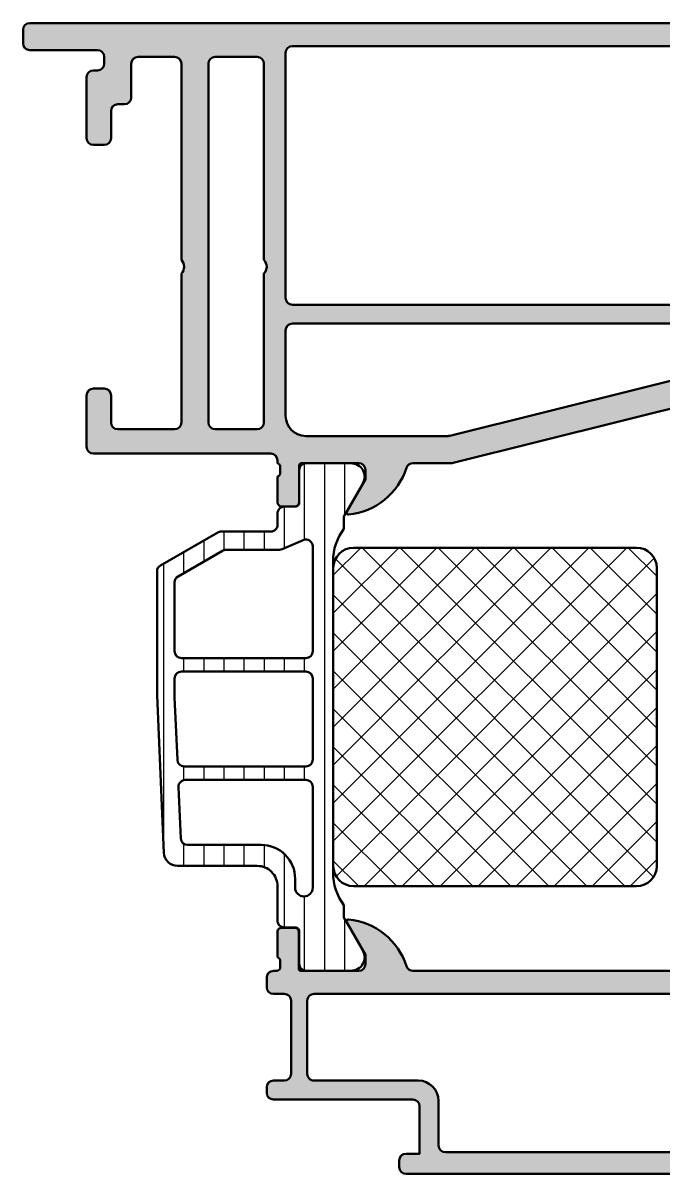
# Model space of a CAD drawing. Extents: x -20.8 to 68, y 0 to 85.
# Drawn here: x -20.8 to 26.6, y 0 to 85 of the extents above; entities that cross this region are included whole.
import ezdxf

# ---------------------------------------------------------------- set-up
doc = ezdxf.new("R2010")
doc.units = 0
for name, color, linetype, lineweight in [('0S-Alu contour', 7, 'Continuous', 50), ('0S-Alu hatch', 252, 'Continuous', 25), ('0S-Plastic contour', 254, 'Continuous', 50), ('0S-Plastic hatch', 253, 'Continuous', 25), ('0S-PT contour', 91, 'Continuous', 50), ('0S-PT hatch', 103, 'Continuous', 25)]:
    doc.layers.add(name, color=color, linetype=linetype, lineweight=lineweight)

# ---------------------------------------------------------------- blocks, each defined once
blk = doc.blocks.new('485140__8F35BCEF_6B17_4D60_A2D0_9060511C50F1_')
at = {"layer": '0S-Alu hatch'}
h = blk.add_hatch(color=256, dxfattribs=at)
edge = h.paths.add_edge_path()
edge.add_line((-14.79999999999999, 57.99999999999994), (-15.59999999999999, 57.99999999999993))
edge.add_arc((-15.59999999999999, 57.49999999999993), 0.5, 90, 180)
edge.add_line((-16.09999999999999, 57.49999999999994), (-16.09999999999999, 53.69999999999993))
edge.add_arc((-15.59999999999999, 53.69999999999993), 0.5, 180, 270)
edge.add_line((-15.59999999999999, 53.19999999999993), (-2.499999999999985, 53.19999999999993))
edge.add_ellipse((-2.499999999999985, 52.69999999999993), major_axis=(-0.5, 0), ratio=1, start_angle=180, end_angle=270, ccw=False)
edge.add_line((-1.999999999999985, 52.69999999999993), (-1.999999999999985, 52.49999999999993))
edge.add_ellipse((-2.099999999999994, 52.21715728752532), major_axis=(-0.2999999999999956, 0), ratio=1, start_angle=180, end_angle=250.52877936550732, ccw=False)
edge.add_line((-1.799999999999997, 52.21715728752532), (-1.799999999999982, 51.78284271247456))
edge.add_ellipse((-2.09999999999998, 51.78284271247456), major_axis=(-0.2999999999999971, 0), ratio=1, start_angle=109.4712206344897, end_angle=180, ccw=False)
edge.add_line((-1.999999999999985, 51.49999999999995), (-1.999999999999985, 49.59999999999998))
edge.add_arc((-1.699999999999945, 49.59999999999998), 0.3000000000000398, 180, 269.9999999999973)
edge.add_line((-1.69999999999996, 49.29999999999994), (-0.7100000000000364, 49.29999999999995))
edge.add_arc((-0.7100000000000222, 49.59999999999998), 0.3000000000000327, 269.9999999999973, 360)
edge.add_line((-0.4099999999999966, 49.59999999999998), (-0.4099999999999824, 52.29999999999994))
edge.add_ellipse((-0.2099999999999937, 52.29999999999994), major_axis=(-0.1999999999999886, 0), ratio=1, start_angle=269.9999999999959, end_angle=360, ccw=False)
edge.add_line((-0.2099999999999795, 52.49999999999992), (4, 52.49999999999993))
edge.add_ellipse((4, 51.99999999999994), major_axis=(-0.4999999999999929, 0), ratio=1, start_angle=180, end_angle=270, ccw=False)
edge.add_line((4.499999999999992, 51.99999999999994), (4.5, 51.29999999999994))
edge.add_line((4.5, 51.29999999999994), (3.118504542377635, 48.90717967697238))
edge.add_arc((3.23811978464829, 48.83811978464823), 0.1381197846482912, 149.9999999999988, 275.6225775507957)
edge.add_arc((2.761776758826187, 53.67660886184776), 5.000000000000007, 275.6225775507937, 342.2515836439299)
edge.add_ellipse((8, 51.99999999999994), major_axis=(-0.4999999999999993, 0), ratio=1, start_angle=270, end_angle=342.2515836439297, ccw=False)
edge.add_line((8, 52.49999999999994), (10.85060512408802, 52.49999999999993))
edge.add_arc((10.85060512408802, 52.99999999999995), 0.5000000000000142, 270, 284)
edge.add_line((10.97156607188786, 52.51485213686194), (35.79529441547364, 58.70410274788985))
edge.add_arc((35.76188021535171, 58.83811978464825), 0.1381197846482939, 283.9999999999995, 389.9999999999971)
edge.add_line((35.88149545762237, 58.90717967697239), (34.50000000000001, 61.29999999999995))
edge.add_line((34.50000000000001, 61.29999999999995), (34.50000000000001, 61.99999999999994))
edge.add_ellipse((35.00000000000001, 61.99999999999994), major_axis=(-0.5, 0), ratio=1, start_angle=270, end_angle=360, ccw=False)
edge.add_line((35.00000000000001, 62.49999999999994), (39.21000000000001, 62.49999999999994))
edge.add_ellipse((39.21000000000001, 62.29999999999994), major_axis=(-0.2000000000000028, 0), ratio=1, start_angle=180, end_angle=270, ccw=False)
edge.add_line((39.41000000000001, 62.29999999999994), (39.41000000000001, 59.59999999999998))
edge.add_arc((39.71000000000005, 59.59999999999998), 0.3000000000000398, 180, 270)
edge.add_line((39.71000000000005, 59.29999999999994), (40.69999999999996, 59.29999999999994))
edge.add_arc((40.69999999999995, 59.59999999999998), 0.3000000000000398, 270.0000000000013, 360)
edge.add_line((41, 59.59999999999998), (41, 61.49999999999995))
edge.add_ellipse((41.10000000000001, 61.78284271247456), major_axis=(-0.2999999999999987, 0), ratio=1, start_angle=0, end_angle=70.52877936550908, ccw=False)
edge.add_line((40.8, 61.78284271247456), (40.8, 62.21715728752532))
edge.add_ellipse((41.10000000000001, 62.21715728752532), major_axis=(-0.3000000000000007, 0), ratio=1, start_angle=289.4712206344923, end_angle=360, ccw=False)
edge.add_line((41, 62.49999999999994), (41, 64.99999999999994))
edge.add_ellipse((41.5, 64.99999999999994), major_axis=(-0.5, 0), ratio=1, start_angle=270, end_angle=360, ccw=False)
edge.add_line((41.5, 65.49999999999994), (43.79999999999999, 65.49999999999994))
edge.add_ellipse((43.79999999999999, 64.99999999999994), major_axis=(-0.5, 0), ratio=1, start_angle=180, end_angle=270, ccw=False)
edge.add_line((44.29999999999999, 64.99999999999994), (44.29999999999999, 63.99999999999995))
edge.add_arc((44.79999999999999, 63.99999999999995), 0.5, 180, 270)
edge.add_line((44.79999999999999, 63.49999999999995), (45.3, 63.49999999999994))
edge.add_arc((45.3, 63.99999999999995), 0.5, 270, 360)
edge.add_line((45.8, 63.99999999999995), (45.8, 69.49999999999994))
edge.add_arc((44.79999999999999, 69.49999999999994), 1.000000000000003, 0, 90)
edge.add_line((44.79999999999999, 70.49999999999994), (44.29999999999999, 70.49999999999994))
edge.add_line((44.29999999999999, 70.49999999999994), (44.29999999999999, 67.99999999999994))
edge.add_ellipse((43.3, 67.99999999999994), major_axis=(-1.000000000000003, 0), ratio=1, start_angle=90, end_angle=180, ccw=False)
edge.add_line((43.3, 66.99999999999994), (42, 66.99999999999994))
edge.add_ellipse((42, 67.99999999999994), major_axis=(-1, 0), ratio=1, start_angle=0, end_angle=90, ccw=False)
edge.add_line((41, 67.99999999999994), (41, 74.99999999999994))
edge.add_ellipse((41.525, 75.49999999999994), major_axis=(-0.7250000000000014, 0), ratio=1, start_angle=-43.60281897270329, end_angle=43.60281897270329, ccw=False)
edge.add_line((41, 75.99999999999994), (41, 82.49999999999994))
edge.add_ellipse((42, 82.49999999999994), major_axis=(-1, 0), ratio=1, start_angle=270, end_angle=360, ccw=False)
edge.add_line((42, 83.49999999999994), (43.3, 83.49999999999994))
edge.add_ellipse((43.3, 82.49999999999994), major_axis=(-1, 0), ratio=1, start_angle=180, end_angle=270, ccw=False)
edge.add_line((44.29999999999999, 82.49999999999994), (44.29999999999999, 80.49999999999994))
edge.add_line((44.29999999999999, 80.49999999999994), (44.90000000000001, 80.49999999999994))
edge.add_line((44.90000000000001, 80.49999999999994), (46, 81.59999999999994))
edge.add_line((46, 81.59999999999994), (46, 84.99999999999994))
edge.add_line((46, 84.99999999999994), (-20.3, 84.99999999999994))
edge.add_arc((-20.3, 84.49999999999993), 0.5, 90, 180)
edge.add_line((-20.8, 84.49999999999993), (-20.8, 83.49999999999991))
edge.add_arc((-20.29999999999998, 83.49999999999994), 0.5, 180, 270)
edge.add_line((-20.29999999999998, 82.99999999999994), (-15.3, 82.99999999999993))
edge.add_ellipse((-15.3, 82.49999999999991), major_axis=(-0.5, 0), ratio=1, start_angle=180, end_angle=270, ccw=False)
edge.add_line((-14.79999999999999, 82.49999999999991), (-14.80000000000001, 81.99999999999993))
edge.add_ellipse((-15.30000000000001, 81.99999999999993), major_axis=(-0.5, 0), ratio=1, start_angle=90, end_angle=180, ccw=False)
edge.add_line((-15.30000000000001, 81.49999999999993), (-15.59999999999999, 81.49999999999993))
edge.add_arc((-15.59999999999999, 80.99999999999991), 0.5, 90, 180)
edge.add_line((-16.09999999999999, 80.99999999999991), (-16.09999999999999, 76.49999999999994))
edge.add_arc((-15.59999999999999, 76.49999999999994), 0.5, 180, 270)
edge.add_line((-15.59999999999999, 75.99999999999994), (-14.79999999999999, 75.99999999999994))
edge.add_arc((-14.79999999999999, 76.49999999999993), 0.4999999999999858, 270, 360)
edge.add_line((-14.30000000000001, 76.49999999999993), (-14.30000000000001, 78.49999999999993))
edge.add_ellipse((-13.80000000000001, 78.49999999999994), major_axis=(-0.5, 0), ratio=1, start_angle=270, end_angle=360, ccw=False)
edge.add_line((-13.80000000000001, 78.99999999999994), (-13.3, 78.99999999999994))
edge.add_arc((-13.3, 79.49999999999994), 0.5, 270, 360)
edge.add_line((-12.8, 79.49999999999994), (-12.8, 81.99999999999993))
edge.add_ellipse((-12.29999999999999, 81.99999999999993), major_axis=(-0.5, 0), ratio=1, start_angle=270, end_angle=360, ccw=False)
edge.add_line((-12.29999999999999, 82.49999999999994), (-9.599999999999994, 82.49999999999991))
edge.add_ellipse((-9.599999999999994, 81.99999999999993), major_axis=(-0.4999999999999858, 0), ratio=1, start_angle=180, end_angle=270, ccw=False)
edge.add_line((-9.100000000000009, 81.99999999999993), (-9.09999999999998, 67.49999999999991))
edge.add_ellipse((-9.625, 66.99999999999994), major_axis=(-0.7249999999999945, 0), ratio=1, start_angle=136.3971810272975, end_angle=223.6028189727009, ccw=False)
edge.add_line((-9.099999999999994, 66.49999999999994), (-9.09999999999998, 55.49999999999994))
edge.add_ellipse((-9.59999999999998, 55.49999999999994), major_axis=(-0.5, 0), ratio=1, start_angle=90, end_angle=180, ccw=False)
edge.add_line((-9.59999999999998, 54.99999999999994), (-13.80000000000001, 54.99999999999993))
edge.add_ellipse((-13.80000000000001, 55.49999999999993), major_axis=(-0.5, 0), ratio=1, start_angle=0, end_angle=90, ccw=False)
edge.add_line((-14.30000000000001, 55.49999999999993), (-14.30000000000001, 57.49999999999994))
edge.add_arc((-14.79999999999999, 57.49999999999994), 0.5, 0, 90)
edge = h.paths.add_edge_path()
edge.add_line((-1.400000000000005, 64.69999999999993), (-1.400000000000005, 82.79999999999994))
edge.add_ellipse((-0.9000000000000056, 82.79999999999994), major_axis=(-0.5, 0), ratio=1, start_angle=270, end_angle=360, ccw=False)
edge.add_line((-0.9000000000000056, 83.29999999999994), (39, 83.29999999999994))
edge.add_ellipse((39, 82.79999999999994), major_axis=(-0.5, 0), ratio=1, start_angle=180, end_angle=270, ccw=False)
edge.add_line((39.5, 82.79999999999994), (39.5, 64.69999999999995))
edge.add_ellipse((39, 64.69999999999995), major_axis=(-0.5, 0), ratio=1, start_angle=90, end_angle=180, ccw=False)
edge.add_line((39, 64.19999999999995), (-0.8999999999999914, 64.1999999999999))
edge.add_ellipse((-0.8999999999999914, 64.69999999999993), major_axis=(-0.5000000000000142, 0), ratio=1, start_angle=0, end_angle=90, ccw=False)
edge = h.paths.add_edge_path()
edge.add_line((-1.400000000000005, 55.99999999999994), (-1.399999999999977, 62.29999999999992))
edge.add_ellipse((-0.8999999999999772, 62.29999999999992), major_axis=(-0.5, 0), ratio=1, start_angle=270, end_angle=360, ccw=False)
edge.add_line((-0.8999999999999772, 62.79999999999992), (30.5162831425916, 62.79999999999994))
edge.add_ellipse((30.5162831425916, 61.79999999999994), major_axis=(-0.9999999999999948, 0), ratio=1, start_angle=209.9999999999992, end_angle=269.9999999999996, ccw=False)
edge.add_line((31.38230854637604, 62.29999999999993), (32.38040457618563, 60.57124696553692))
edge.add_ellipse((31.94739187429342, 60.32124696553692), major_axis=(-0.4999999999999971, 0), ratio=1, start_angle=103.9999999999996, end_angle=210.0000000000001, ccw=False)
edge.add_line((32.06835282209325, 59.83609910239892), (10.72599695008207, 54.51485213686194))
edge.add_ellipse((10.60503600228224, 54.99999999999994), major_axis=(-0.5, 0), ratio=1, start_angle=89.9999999999992, end_angle=103.9999999999996, ccw=False)
edge.add_line((10.60503600228223, 54.49999999999994), (0.0999999999999943, 54.49999999999994))
edge.add_ellipse((0.0999999999999943, 55.99999999999994), major_axis=(-1.5, 0), ratio=1, start_angle=0, end_angle=90, ccw=False)
edge = h.paths.add_edge_path()
edge.add_line((-7.099999999999994, 55.49999999999995), (-7.09999999999998, 81.99999999999993))
edge.add_ellipse((-6.59999999999998, 81.99999999999993), major_axis=(-0.5, 0), ratio=1, start_angle=270, end_angle=360, ccw=False)
edge.add_line((-6.59999999999998, 82.49999999999994), (-3.5, 82.49999999999991))
edge.add_ellipse((-3.5, 81.99999999999993), major_axis=(-0.5, 0), ratio=1, start_angle=180, end_angle=270, ccw=False)
edge.add_line((-3, 81.99999999999993), (-3, 67.49999999999994))
edge.add_ellipse((-3.524999999999991, 66.99999999999994), major_axis=(-0.7249999999999939, 0), ratio=1, start_angle=136.397181027296, end_angle=223.6028189727041, ccw=False)
edge.add_line((-3, 66.49999999999994), (-3, 55.49999999999998))
edge.add_ellipse((-3.5, 55.49999999999998), major_axis=(-0.5, 0), ratio=1, start_angle=90, end_angle=180, ccw=False)
edge.add_line((-3.5, 55), (-6.599999999999994, 54.99999999999995))
edge.add_ellipse((-6.599999999999994, 55.49999999999995), major_axis=(-0.5, 0), ratio=1, start_angle=0, end_angle=90, ccw=False)
at = {"layer": '0S-Alu contour', "color": 7}
for points in [[(-20.8, 84.49999999999993), (-20.8, 83.49999999999991)], [(44.29999999999999, 82.49999999999994), (44.29999999999999, 80.49999999999994), (44.90000000000001, 80.49999999999994), (46, 81.59999999999994), (46, 84.99999999999994), (-20.3, 84.99999999999994)], [(42, 83.49999999999994), (43.3, 83.49999999999994)], [(-20.29999999999998, 82.99999999999994), (-15.3, 82.99999999999993)], [(-14.79999999999999, 82.49999999999991), (-14.80000000000001, 81.99999999999993)], [(-12.29999999999999, 82.49999999999994), (-9.599999999999994, 82.49999999999991)], [(-6.59999999999998, 82.49999999999994), (-3.5, 82.49999999999991)], [(-1.400000000000005, 64.69999999999993), (-1.400000000000005, 82.79999999999994)], [(-0.9000000000000056, 83.29999999999994), (39, 83.29999999999994)], [(39.5, 82.79999999999994), (39.5, 64.69999999999995)], [(41, 75.99999999999994), (41, 82.49999999999994)], [(-12.8, 79.49999999999994), (-12.8, 81.99999999999993)], [(-9.100000000000009, 81.99999999999993), (-9.09999999999998, 67.49999999999991)], [(-7.099999999999994, 55.49999999999995), (-7.09999999999998, 81.99999999999993)], [(-3, 81.99999999999993), (-3, 67.49999999999994)], [(-16.09999999999999, 80.99999999999991), (-16.09999999999999, 76.49999999999994)], [(-15.30000000000001, 81.49999999999993), (-15.59999999999999, 81.49999999999993)], [(-14.30000000000001, 76.49999999999993), (-14.30000000000001, 78.49999999999993)], [(-13.80000000000001, 78.99999999999994), (-13.3, 78.99999999999994)], [(-15.59999999999999, 75.99999999999994), (-14.79999999999999, 75.99999999999994)], [(41, 67.99999999999994), (41, 74.99999999999994)], [(44.79999999999999, 70.49999999999994), (44.29999999999999, 70.49999999999994), (44.29999999999999, 67.99999999999994)], [(45.8, 63.99999999999995), (45.8, 69.49999999999994)], [(-9.099999999999994, 66.49999999999994), (-9.09999999999998, 55.49999999999994)], [(-3, 66.49999999999994), (-3, 55.49999999999998)], [(43.3, 66.99999999999994), (42, 66.99999999999994)], [(41.5, 65.49999999999994), (43.79999999999999, 65.49999999999994)], [(41, 62.49999999999994), (41, 64.99999999999994)], [(44.29999999999999, 64.99999999999994), (44.29999999999999, 63.99999999999995)], [(39, 64.19999999999995), (-0.8999999999999914, 64.1999999999999)], [(44.79999999999999, 63.49999999999995), (45.3, 63.49999999999994)], [(-1.400000000000005, 55.99999999999994), (-1.399999999999977, 62.29999999999992)], [(-0.8999999999999772, 62.79999999999992), (30.5162831425916, 62.79999999999994)], [(31.38230854637604, 62.29999999999993), (32.38040457618563, 60.57124696553692)], [(35.00000000000001, 62.49999999999994), (39.21000000000001, 62.49999999999994)], [(39.41000000000001, 62.29999999999994), (39.41000000000001, 59.59999999999998)], [(40.8, 61.78284271247456), (40.8, 62.21715728752532)], [(35.88149545762237, 58.90717967697239), (34.50000000000001, 61.29999999999995), (34.50000000000001, 61.99999999999994)], [(41, 59.59999999999998), (41, 61.49999999999995)], [(32.06835282209325, 59.83609910239892), (10.72599695008207, 54.51485213686194)], [(10.97156607188786, 52.51485213686194), (35.79529441547364, 58.70410274788985)], [(39.71000000000005, 59.29999999999994), (40.69999999999996, 59.29999999999994)], [(-14.79999999999999, 57.99999999999994), (-15.59999999999999, 57.99999999999993)], [(-16.09999999999999, 57.49999999999994), (-16.09999999999999, 53.69999999999993)], [(-14.30000000000001, 55.49999999999993), (-14.30000000000001, 57.49999999999994)], [(-9.59999999999998, 54.99999999999994), (-13.80000000000001, 54.99999999999993)], [(-3.5, 55), (-6.599999999999994, 54.99999999999995)], [(10.60503600228223, 54.49999999999994), (0.0999999999999943, 54.49999999999994)], [(-15.59999999999999, 53.19999999999993), (-2.499999999999985, 53.19999999999993)], [(-1.999999999999985, 52.69999999999993), (-1.999999999999985, 52.49999999999993)], [(-1.799999999999997, 52.21715728752532), (-1.799999999999982, 51.78284271247456)], [(-0.4099999999999966, 49.59999999999998), (-0.4099999999999824, 52.29999999999994)], [(-0.2099999999999795, 52.49999999999992), (4, 52.49999999999993)], [(4.499999999999992, 51.99999999999994), (4.5, 51.29999999999994), (3.118504542377635, 48.90717967697238)], [(8, 52.49999999999994), (10.85060512408802, 52.49999999999993)], [(-1.999999999999985, 51.49999999999995), (-1.999999999999985, 49.59999999999998)], [(-1.69999999999996, 49.29999999999994), (-0.7100000000000364, 49.29999999999995)]]:
    blk.add_lwpolyline(points, dxfattribs=at)
for centre, radius, start, end in [((-20.3, 84.49999999999993), 0.5, 90, 180), ((-20.29999999999998, 83.49999999999994), 0.5, 180, 270), ((-15.59999999999999, 80.99999999999991), 0.5, 90, 180), ((-13.3, 79.49999999999994), 0.5, 270, 0), ((-15.59999999999999, 76.49999999999994), 0.5, 180, 270), ((-14.79999999999999, 76.49999999999993), 0.4999999999999858, 270, 0), ((44.79999999999999, 69.49999999999994), 1.000000000000003, 0, 90), ((44.79999999999999, 63.99999999999995), 0.5, 180, 270), ((45.3, 63.99999999999995), 0.5, 270, 0), ((39.71000000000005, 59.59999999999998), 0.3000000000000398, 180, 270), ((40.69999999999995, 59.59999999999998), 0.3000000000000398, 270.0000000000013, 0), ((35.76188021535171, 58.83811978464825), 0.1381197846482939, 283.9999999999995, 29.99999999999717), ((-15.59999999999999, 57.49999999999993), 0.5, 90, 180), ((-14.79999999999999, 57.49999999999994), 0.5, 0, 90), ((-15.59999999999999, 53.69999999999993), 0.5, 180, 270), ((2.761776758826187, 53.67660886184776), 5.000000000000007, 275.6225775507937, 342.2515836439299), ((10.85060512408802, 52.99999999999995), 0.5000000000000142, 270, 284), ((-1.699999999999945, 49.59999999999998), 0.3000000000000398, 180, 269.9999999999973), ((-0.7100000000000222, 49.59999999999998), 0.3000000000000327, 269.9999999999973, 0), ((3.23811978464829, 48.83811978464823), 0.1381197846482912, 149.9999999999988, 275.6225775507957)]:
    blk.add_arc(centre, radius, start, end, dxfattribs=at)
at = {"layer": '0S-Alu contour', "color": 7, "extrusion": (0, -1e-16, -1)}
for centre, radius, start, end in [((-42, 82.49999999999994), 1, 0, 90), ((-43.3, 82.49999999999994), 1, 90, 180), ((15.3, 82.49999999999991), 0.5, 90, 180), ((12.29999999999999, 81.99999999999993), 0.5, 0, 90), ((9.599999999999994, 81.99999999999993), 0.4999999999999858, 90, 180), ((6.59999999999998, 81.99999999999993), 0.5, 0, 90), ((3.5, 81.99999999999993), 0.5, 90, 180), ((0.9000000000000056, 82.79999999999994), 0.5, 0, 90), ((-39, 82.79999999999994), 0.5, 90, 180), ((15.30000000000001, 81.99999999999993), 0.5, 180, 270), ((13.80000000000001, 78.49999999999994), 0.5, 0, 90), ((-41.525, 75.49999999999994), 0.7250000000000015, 316.3971810272967, 43.60281897270331), ((9.625, 66.99999999999994), 0.7249999999999948, 136.3971810272991, 223.6028189727025), ((3.524999999999991, 66.99999999999994), 0.7249999999999939, 136.3971810272959, 223.6028189727041), ((-42, 67.99999999999994), 1, 270, 0), ((-43.3, 67.99999999999994), 1.000000000000003, 180, 270), ((-41.5, 64.99999999999994), 0.5, 0, 90), ((-43.79999999999999, 64.99999999999994), 0.5, 90, 180), ((0.8999999999999914, 64.69999999999993), 0.5000000000000142, 270, 0), ((-39, 64.69999999999995), 0.5, 180, 270), ((0.8999999999999772, 62.29999999999992), 0.5, 0, 90), ((-30.5162831425916, 61.79999999999994), 0.9999999999999948, 90.0000000000004, 150.0000000000008), ((-35.00000000000001, 61.99999999999994), 0.5, 0, 90), ((-39.21000000000001, 62.29999999999994), 0.2000000000000028, 90, 180), ((-41.10000000000001, 62.21715728752532), 0.3000000000000007, 0, 70.52877936550773), ((-41.10000000000001, 61.78284271247456), 0.2999999999999987, 289.471220634491, 0), ((-31.94739187429342, 60.32124696553692), 0.4999999999999971, 149.9999999999999, 256.0000000000004), ((13.80000000000001, 55.49999999999993), 0.5, 270, 0), ((9.59999999999998, 55.49999999999994), 0.5, 180, 270), ((6.599999999999994, 55.49999999999995), 0.5, 270, 0), ((3.5, 55.49999999999998), 0.5, 180, 270), ((-0.0999999999999943, 55.99999999999994), 1.5, 270, 0), ((-10.60503600228224, 54.99999999999994), 0.5, 256.0000000000004, 270.0000000000008), ((2.499999999999985, 52.69999999999993), 0.5, 90, 180), ((2.099999999999994, 52.21715728752532), 0.2999999999999956, 109.4712206344927, 180), ((0.2099999999999937, 52.29999999999994), 0.1999999999999886, 0, 90.00000000000406), ((-4, 51.99999999999994), 0.4999999999999929, 90, 180), ((-8, 51.99999999999994), 0.4999999999999993, 17.74841635607033, 90), ((2.09999999999998, 51.78284271247456), 0.2999999999999971, 180, 250.5287793655103)]:
    blk.add_arc(centre, radius, start, end, dxfattribs=at)
blk = doc.blocks.new('345350__35DB518B_9652_482E_AA08_8F5A9188A57E_')
at = {"layer": '0S-Alu hatch'}
h = blk.add_hatch(color=256, dxfattribs=at)
edge = h.paths.add_edge_path()
edge.add_line((39.50030497740954, 13.29992253876117), (40.5, 13.29992253876117))
edge.add_arc((40.5, 13.79992253876117), 0.5, 270, 360)
edge.add_line((41.00000000000001, 13.79992253876117), (41, 15))
edge.add_ellipse((41.07883644654305, 15.26752059199312), major_axis=(-0.2788950563274395, 0), ratio=1, start_angle=-1.164589374096181, end_angle=73.58012358050678, ccw=False)
edge.add_line((40.79999899999999, 15.27318899999149), (40.79999899999999, 15.72678299999148))
edge.add_ellipse((41.07886709564316, 15.73244365946854), major_axis=(-0.2789255417371506, 0), ratio=1, start_angle=-73.57540544464638, end_angle=1.1628700728869035, ccw=False)
edge.add_line((41, 15.99998699999148), (41, 17.879998))
edge.add_arc((40.69999999999999, 17.879998), 0.3000000000000078, 0, 90)
edge.add_line((40.69999999999999, 18.17999800000001), (39.72002568095721, 18.179998))
edge.add_arc((39.72002568095721, 17.879998), 0.3000000000000007, 90, 180)
edge.add_line((39.42002568095721, 17.879998), (39.42002568095721, 15.11999999999999))
edge.add_ellipse((39.30002568095722, 15.11999999999999), major_axis=(-0.1199999999999939, 0), ratio=1, start_angle=89.9999999999967, end_angle=180, ccw=False)
edge.add_line((39.30002568095721, 15), (35.00000000000002, 15))
edge.add_ellipse((35.00000000000002, 15.5), major_axis=(-0.5, 0), ratio=1, start_angle=0, end_angle=90, ccw=False)
edge.add_line((34.50000000000001, 15.5), (34.49999999999999, 16.2))
edge.add_line((34.49999999999999, 16.2), (35.88149545762237, 18.59282032302755))
edge.add_arc((35.76188021535172, 18.6618802153517), 0.1381197846482894, 330.0000000000001, 455.6225775507986)
edge.add_arc((36.23822324117386, 13.82339113815207), 5.000000000000113, 95.622577550794, 162.2515836439304)
edge.add_ellipse((31.00000000000005, 15.49999999999988), major_axis=(-0.4999999999998849, 0), ratio=1, start_angle=89.99999999999511, end_angle=162.2515836439254, ccw=False)
edge.add_line((31.00000000000001, 15), (7.999999999999992, 15))
edge.add_ellipse((8.000000000000028, 15.49999999999984), major_axis=(-0.4999999999998437, 0), ratio=1, start_angle=17.748416356066116, end_angle=89.99999999999591, ccw=False)
edge.add_arc((2.761776758826187, 13.82339113815201), 5.000000000000197, 17.74841635607066, 84.37742244920675)
edge.add_arc((3.23811978464829, 18.66188021535171), 0.138119784648294, 84.37742244921073, 210.0000000000012)
edge.add_line((3.118504542377635, 18.59282032302757), (4.500000000000007, 16.19999999999999))
edge.add_line((4.500000000000007, 16.19999999999999), (4.5, 15.5))
edge.add_ellipse((4, 15.50000000000001), major_axis=(-0.5, 0), ratio=1, start_angle=90, end_angle=180, ccw=False)
edge.add_line((4, 15.00000000000001), (-0.3000256809571908, 15))
edge.add_ellipse((-0.3000256809571908, 15.12), major_axis=(-0.120000000000001, 0), ratio=1, start_angle=0, end_angle=90, ccw=False)
edge.add_line((-0.4200256809571954, 15.12), (-0.4200256809571954, 17.879998))
edge.add_arc((-0.7200256809572068, 17.87999799999999), 0.3000000000000114, 0, 90)
edge.add_line((-0.7200256809572068, 18.17999800000001), (-1.699999999999988, 18.179998))
edge.add_arc((-1.700000000000002, 17.87999800000001), 0.2999999999999936, 89.99999999999729, 180)
edge.add_line((-2, 17.87999800000001), (-1.999999999999985, 15.99998699999149))
edge.add_ellipse((-2.078867095643147, 15.73244365946855), major_axis=(-0.2789255417371474, 0), ratio=1, start_angle=178.8371299271133, end_angle=253.5754054446465, ccw=False)
edge.add_line((-1.799998999999985, 15.72678299999149), (-1.799998999999985, 15.2731889999915))
edge.add_ellipse((-2.078836446543036, 15.26752059199313), major_axis=(-0.2788950563274377, 0), ratio=1, start_angle=106.41987641949041, end_angle=181.1645893740969, ccw=False)
edge.add_line((-2, 15.00000000000001), (-2.299680908210589, 15))
edge.add_arc((-2.299680908210589, 14.5), 0.5000000000000036, 90, 180)
edge.add_line((-2.799680908210589, 14.5), (-2.799680908210589, 13.79992253876117))
edge.add_arc((-2.29956618973938, 13.80003725723238), 0.5001147316285183, 180.0131427528032, 269.9868572472035)
edge.add_line((-2.299680908210547, 13.29992253876117), (-1.499693115241839, 13.29992253876117))
edge.add_ellipse((-1.499443254268499, 12.80017239973451), major_axis=(-0.4997502014883713, 0), ratio=1, start_angle=179.9713537287386, end_angle=270.0286462712596, ccw=False)
edge.add_line((-0.9996931152418397, 12.79992253876115), (-0.9996931152418255, 7.400020671848328))
edge.add_ellipse((-1.499713436076874, 7.400040992683378), major_axis=(-0.500020321247968, 0), ratio=1, start_angle=90.00232850153338, end_angle=179.9976714983276, ccw=False)
edge.add_line((-1.499693115241825, 6.90002067184833), (-2.299680908210575, 6.900020671848325))
edge.add_arc((-2.299566189739365, 6.399905953377112), 0.5001147316285218, 90.01314275280141, 179.9868572471968)
edge.add_line((-2.799680908210575, 6.400020671848338), (-2.799680908210575, 5.999996257785828))
edge.add_arc((-2.299566189739365, 6.000110976257024), 0.5001147316285183, 180.0131427528032, 269.986857247197)
edge.add_line((-2.299680908210589, 5.499996257785815), (8.00027636718005, 5.499996257785825))
edge.add_ellipse((8.000276199942048, 4.999996090547827), major_axis=(-0.5000001672380266, 0), ratio=1, start_angle=180.0000191671709, end_angle=269.99998083594335, ccw=False)
edge.add_line((8.50027636718005, 4.999996257813003), (8.500276367180042, 1.499999953273801))
edge.add_line((8.500276367180042, 1.499999953273801), (7.500276367180042, 1.499999953273801))
edge.add_arc((7.500391085671957, 0.9998852347682088), 0.5001147316629067, 90.0131427551726, 179.9868504146385)
edge.add_line((7.000276367180042, 1.000000012878441), (7.000276367180042, 0.5000000128784468))
edge.add_arc((7.500391118378033, 0.5001147334620317), 0.5001147643557832, 180.0131429938963, 269.9798609896767)
edge.add_line((7.500215332023778, 1e-15), (67.5, 1e-16))
edge.add_arc((67.5, 0.5000000000000002), 0.5000000000000001, 270, 360)
edge.add_line((68, 0.5000000000000001), (68, 4.5))
edge.add_arc((67.5, 4.5), 0.5, 0, 90)
edge.add_line((67.5, 5), (66.19999999999999, 5))
edge.add_arc((66.19999999999999, 4.5), 0.5, 90, 180)
edge.add_line((65.69999999999999, 4.5), (65.69999999999999, 4))
edge.add_line((65.69999999999999, 4), (66.69999999999999, 4))
edge.add_line((66.69999999999999, 4), (66.69999999999996, 2.299999999999997))
edge.add_ellipse((65.69999999999996, 2.299999999999997), major_axis=(-1, 0), ratio=1, start_angle=90, end_angle=180, ccw=False)
edge.add_line((65.69999999999996, 1.299999999999997), (61.69999999999999, 1.299999999999982))
edge.add_ellipse((61.69999999999999, 2.299999999999982), major_axis=(-0.9999999999999992, 0), ratio=1, start_angle=0, end_angle=90, ccw=False)
edge.add_line((60.69999999999999, 2.299999999999982), (60.69999999999999, 4))
edge.add_line((60.69999999999999, 4), (61.69999999999999, 4))
edge.add_line((61.69999999999999, 4), (61.69999999999999, 4.499999999999984))
edge.add_arc((61.19999999999999, 4.5), 0.5000000000000009, 0, 90)
edge.add_line((61.19999999999999, 5), (58.4, 4.999999999999999))
edge.add_arc((58.4, 4.499999999999998), 0.5000000000000009, 90, 180)
edge.add_line((57.9, 4.499999999999998), (57.9, 4.299999999999982))
edge.add_arc((58.4, 4.299999999999982), 0.5, 180, 270)
edge.add_line((58.4, 3.799999999999982), (58.9, 3.799999999999982))
edge.add_ellipse((58.9, 3.299999999999982), major_axis=(-0.5, 0), ratio=1, start_angle=180, end_angle=270, ccw=False)
edge.add_line((59.40000000000001, 3.299999999999982), (59.39999999999997, 2.099999999999981))
edge.add_ellipse((58.89999999999997, 2.09999999999998), major_axis=(-0.5000000000000018, 0), ratio=1, start_angle=90, end_angle=180, ccw=False)
edge.add_line((58.89999999999997, 1.599999999999978), (45.9983668848607, 1.599999999999979))
edge.add_line((45.9983668848607, 1.599999999999979), (39.90086726378649, 2.209750724796321))
edge.add_ellipse((40.00036986780803, 3.204788067252853), major_axis=(-1.000000040545011, 0), ratio=1, start_angle=1.5080649291121517e-05, end_angle=84.2894712981925, ccw=False)
edge.add_line((39.00036982726306, 3.204787804045857), (39.00036982726304, 12.79998738861467))
edge.add_ellipse((39.50041968100179, 12.79987268502242), major_axis=(-0.5000498668943465, 0), ratio=1, start_angle=270.0131427528001, end_angle=359.9868572472245, ccw=False)
edge = h.paths.add_edge_path()
edge.add_ellipse((0.7001505502649508, 12.80015209114268), major_axis=(-0.4997704760377764, 0), ratio=1, start_angle=-90.01932230628069, end_angle=0.02631684688930136, ccw=False)
edge.add_line((0.7003190917894245, 13.29992253876117), (37.30035380553454, 13.29992253876116))
edge.add_ellipse((37.30048878729687, 12.80005752052349), major_axis=(-0.4998650364626667, 0), ratio=1, start_angle=179.9845280529183, end_angle=270.0154719470708, ccw=False)
edge.add_line((37.80035380553454, 12.79992253876107), (37.80035380553453, 2.099975658420646))
edge.add_ellipse((37.30025928519608, 2.100070059527233), major_axis=(-0.5000945292483385, 0), ratio=1, start_angle=90.0108291856593, end_angle=179.9891844747251, ccw=False)
edge.add_line((37.30035380553454, 1.5999755392113), (10.40030078124254, 1.5999755392113))
edge.add_ellipse((10.400395301581, 2.100070059527243), major_axis=(-0.5000945292483491, 0), ratio=1, start_angle=0.010815525275006621, end_angle=89.98917081434081, ccw=False)
edge.add_line((9.900300781242542, 2.099975658420602), (9.900300781242535, 5.400020819006611))
edge.add_arc((8.40030085426848, 5.400020744874273), 1.499999926974057, 2.8316468405e-06, 90.00000278938575)
edge.add_line((8.400300781242535, 6.900020671848325), (0.7003190917894245, 6.900020671848327))
edge.add_ellipse((0.7001505502649508, 7.39979111946681), major_axis=(-0.4997704760377753, 0), ratio=1, start_angle=-0.02631684688930136, end_angle=90.0193223062808, ccw=False)
edge.add_line((0.2003801269456744, 7.400020671848325), (0.2003801269456602, 12.79992253876121))
at = {"layer": '0S-Alu contour', "color": 7}
for points in [[(-2, 17.87999800000001), (-1.999999999999985, 15.99998699999149)], [(-0.7200256809572068, 18.17999800000001), (-1.699999999999988, 18.179998)], [(-0.4200256809571954, 15.12), (-0.4200256809571954, 17.879998)], [(3.118504542377635, 18.59282032302757), (4.500000000000007, 16.19999999999999), (4.5, 15.5)], [(34.50000000000001, 15.5), (34.49999999999999, 16.2), (35.88149545762237, 18.59282032302755)], [(39.42002568095721, 17.879998), (39.42002568095721, 15.11999999999999)], [(40.69999999999999, 18.17999800000001), (39.72002568095721, 18.179998)], [(41, 15.99998699999148), (41, 17.879998)], [(-1.799998999999985, 15.72678299999149), (-1.799998999999985, 15.2731889999915)], [(40.79999899999999, 15.27318899999149), (40.79999899999999, 15.72678299999148)], [(-2.799680908210589, 14.5), (-2.799680908210589, 13.79992253876117)], [(-2, 15.00000000000001), (-2.299680908210589, 15)], [(4, 15.00000000000001), (-0.3000256809571908, 15)], [(31.00000000000001, 15), (7.999999999999992, 15)], [(39.30002568095721, 15), (35.00000000000002, 15)], [(41.00000000000001, 13.79992253876117), (41, 15)], [(-2.299680908210547, 13.29992253876117), (-1.499693115241839, 13.29992253876117)], [(-0.9996931152418397, 12.79992253876115), (-0.9996931152418255, 7.400020671848328)], [(0.2003801269456744, 7.400020671848325), (0.2003801269456602, 12.79992253876121)], [(0.7003190917894245, 13.29992253876117), (37.30035380553454, 13.29992253876116)], [(37.80035380553454, 12.79992253876107), (37.80035380553453, 2.099975658420646)], [(39.00036982726306, 3.204787804045857), (39.00036982726304, 12.79998738861467)], [(39.50030497740954, 13.29992253876117), (40.5, 13.29992253876117)], [(-1.499693115241825, 6.90002067184833), (-2.299680908210575, 6.900020671848325)], [(8.400300781242535, 6.900020671848325), (0.7003190917894245, 6.900020671848327)], [(-2.799680908210575, 6.400020671848338), (-2.799680908210575, 5.999996257785828)], [(-2.299680908210589, 5.499996257785815), (8.00027636718005, 5.499996257785825)], [(9.900300781242542, 2.099975658420602), (9.900300781242535, 5.400020819006611)], [(8.50027636718005, 4.999996257813003), (8.500276367180042, 1.499999953273801), (7.500276367180042, 1.499999953273801)], [(57.9, 4.499999999999998), (57.9, 4.299999999999982)], [(61.19999999999999, 5), (58.4, 4.999999999999999)], [(60.69999999999999, 2.299999999999982), (60.69999999999999, 4), (61.69999999999999, 4), (61.69999999999999, 4.499999999999984)], [(65.69999999999999, 4.5), (65.69999999999999, 4), (66.69999999999999, 4), (66.69999999999996, 2.299999999999997)], [(67.5, 5), (66.19999999999999, 5)], [(68, 0.5000000000000001), (68, 4.5)], [(58.4, 3.799999999999982), (58.9, 3.799999999999982)], [(59.40000000000001, 3.299999999999982), (59.39999999999997, 2.099999999999981)], [(58.89999999999997, 1.599999999999978), (45.9983668848607, 1.599999999999979), (39.90086726378649, 2.209750724796321)], [(7.000276367180042, 1.000000012878441), (7.000276367180042, 0.5000000128784468)], [(37.30035380553454, 1.5999755392113), (10.40030078124254, 1.5999755392113)], [(65.69999999999996, 1.299999999999997), (61.69999999999999, 1.299999999999982)], [(7.500215332023778, 1e-15), (67.5, 1e-16)]]:
    blk.add_lwpolyline(points, dxfattribs=at)
for centre, radius, start, end in [((3.23811978464829, 18.66188021535171), 0.138119784648294, 84.37742244921073, 210.0000000000012), ((2.761776758826187, 13.82339113815201), 5.000000000000197, 17.74841635607066, 84.37742244920675), ((36.23822324117386, 13.82339113815207), 5.000000000000113, 95.622577550794, 162.2515836439304), ((35.76188021535172, 18.6618802153517), 0.1381197846482894, 330.0000000000001, 95.62257755079864), ((-1.700000000000002, 17.87999800000001), 0.2999999999999936, 89.99999999999729, 180), ((-0.7200256809572068, 17.87999799999999), 0.3000000000000114, 0, 90), ((39.72002568095721, 17.879998), 0.3000000000000007, 90, 180), ((40.69999999999999, 17.879998), 0.3000000000000078, 0, 90), ((-2.299680908210589, 14.5), 0.5000000000000036, 90, 180), ((-2.29956618973938, 13.80003725723238), 0.5001147316285183, 180.0131427528032, 269.9868572472035), ((40.5, 13.79992253876117), 0.5, 270, 0), ((-2.299566189739365, 6.399905953377112), 0.5001147316285218, 90.01314275280141, 179.9868572471968), ((8.40030085426848, 5.400020744874273), 1.499999926974057, 2.8316468405e-06, 90.00000278938575), ((-2.299566189739365, 6.000110976257024), 0.5001147316285183, 180.0131427528032, 269.986857247197), ((58.4, 4.499999999999998), 0.5000000000000009, 90, 180), ((58.4, 4.299999999999982), 0.5, 180, 270), ((61.19999999999999, 4.5), 0.5000000000000009, 0, 90), ((66.19999999999999, 4.5), 0.5, 90, 180), ((67.5, 4.5), 0.5, 0, 90), ((7.500391085671957, 0.9998852347682088), 0.5001147316629067, 90.0131427551726, 179.9868504146385), ((7.500391118378033, 0.5001147334620317), 0.5001147643557832, 180.0131429938963, 269.9798609896767), ((67.5, 0.5000000000000002), 0.5000000000000001, 270, 0)]:
    blk.add_arc(centre, radius, start, end, dxfattribs=at)
at = {"layer": '0S-Alu contour', "color": 7, "extrusion": (0, 0, -1)}
for centre, radius, start, end in [((2.078867095643147, 15.73244365946855), 0.2789255417371474, 106.4245945553535, 181.1628700728868), ((-4, 15.50000000000001), 0.5, 180, 270), ((-8.000000000000028, 15.49999999999984), 0.4999999999998437, 270.0000000000041, 342.2515836439339), ((-31.00000000000005, 15.49999999999988), 0.4999999999998849, 197.7484163560747, 270.0000000000049), ((-35.00000000000002, 15.5), 0.5, 270, 0), ((-41.07886709564316, 15.73244365946854), 0.2789255417371506, 358.8371299271131, 73.57540544464645), ((2.078836446543036, 15.26752059199313), 0.2788950563274378, 178.8354106259031, 253.5801235805096), ((0.3000256809571908, 15.12), 0.120000000000001, 270, 0), ((-39.30002568095722, 15.11999999999999), 0.1199999999999939, 180, 270.0000000000033), ((-41.07883644654305, 15.26752059199312), 0.2788950563274395, 286.4198764194932, 1.164589374096298), ((1.499443254268499, 12.80017239973451), 0.4997502014883713, 89.9713537287404, 180.0286462712615), ((-0.7001505502649508, 12.80015209114268), 0.4997704760377764, 359.9736831531107, 90.01932230628076), ((-37.30048878729687, 12.80005752052349), 0.4998650364626667, 89.98452805292918, 180.0154719470817), ((-39.50041968100179, 12.79987268502242), 0.5000498668943465, 0.0131427527754762, 89.98685724719992), ((1.499713436076874, 7.400040992683378), 0.500020321247968, 180.0023285016724, 269.9976714984666), ((-0.7001505502649508, 7.39979111946681), 0.4997704760377754, 269.9806776937192, 0.0263168468893796), ((-8.000276199942048, 4.999996090547827), 0.5000001672380266, 90.00001916405668, 179.9999808328291), ((-58.9, 3.299999999999982), 0.5, 90, 180), ((-40.00036986780803, 3.204788067252853), 1.000000040545011, 275.7105287018076, 359.9999849193507), ((-10.400395301581, 2.100070059527243), 0.5000945292483491, 270.0108291856592, 359.989184474725), ((-37.30025928519608, 2.100070059527233), 0.5000945292483385, 180.010815525275, 269.9891708143407), ((-58.89999999999997, 2.09999999999998), 0.5000000000000018, 180, 270), ((-61.69999999999999, 2.299999999999982), 0.9999999999999992, 270, 0), ((-65.69999999999996, 2.299999999999997), 1, 180, 270)]:
    blk.add_arc(centre, radius, start, end, dxfattribs=at)
blk = doc.blocks.new('486150__28C673FA_AB1E_4FC9_AF6F_7C33FCDEC9AF_')
at = {"layer": '0S-PT hatch'}
h = blk.add_hatch(dxfattribs=at)
h.set_pattern_fill('ANSI37', color=256, scale=0.625, angle=90, style=0)
h.set_pattern_definition([(135, (0, 0), (-1.403165018917055, -1.403165018917055), []), (225, (0, 0), (1.403165018917055, -1.403165018917055), [])])
edge = h.paths.add_edge_path()
edge.add_line((26.02245574529684, 22.74998148750157), (26.02245574529684, 44.74998148748698))
edge.add_arc((24.52245202585468, 44.74997776804483), 1.500003719446766, 0.0001420731681082, 89.9998579281272)
edge.add_line((24.52245574529684, 46.24998148748697), (3.622423320370074, 46.24998148748697))
edge.add_arc((3.622424881695991, 44.74997992616155), 1.500001561326231, 90.00005963819488, 179.9999403640483)
edge.add_line((2.122423320370572, 44.74998148742875), (2.122423320370572, 22.74998148748698))
edge.add_arc((3.622423837768906, 22.74998200488532), 1.500000517398437, 180.0000197662889, 269.9999802368272)
edge.add_line((3.622423320370074, 21.24998148748697), (24.52245574529684, 21.24998148748698))
edge.add_arc((24.5224530700625, 22.74998416272132), 1.500002675236727, 270.0001021862424, 359.999897814315)
at = {"layer": '0S-PT contour', "color": 7}
for points in [[(24.52245574529684, 46.24998148748697), (3.622423320370074, 46.24998148748697)], [(2.122423320370572, 44.74998148742875), (2.122423320370572, 22.74998148748698)], [(26.02245574529684, 22.74998148750157), (26.02245574529684, 44.74998148748698)], [(3.622423320370074, 21.24998148748697), (24.52245574529684, 21.24998148748698)]]:
    blk.add_lwpolyline(points, dxfattribs=at)
for centre, radius, start, end in [((3.622424881695991, 44.74997992616155), 1.500001561326231, 90.00005963819488, 179.9999403640483), ((24.52245202585468, 44.74997776804483), 1.500003719446766, 0.0001420731681082, 89.9998579281272), ((3.622423837768906, 22.74998200488532), 1.500000517398437, 180.0000197662889, 269.9999802368272), ((24.5224530700625, 22.74998416272132), 1.500002675236727, 270.0001021862424, 359.999897814315)]:
    blk.add_arc(centre, radius, start, end, dxfattribs=at)
blk = doc.blocks.new('284043__86A1EA8C_122A_498A_8FE7_46F009FB341E___F35DE21D_FB9F_4A07_AC2B_7B6869836C4A_')
at = {"layer": '0S-Plastic hatch'}
h = blk.add_hatch(dxfattribs=at)
h.set_pattern_fill('ANSI31', color=256, scale=0.4680000000000001, angle=45, style=0)
h.set_pattern_definition([(90, (0, 0), (-1.4859, 0), [])])
edge = h.paths.add_edge_path()
edge.add_line((-1.997764510266989, 48.78992810501332), (-1.997638425690738, 47.94818568376939))
edge.add_ellipse((-2.497638420081472, 47.94811078878272), major_axis=(-0.4999999999999931, 0), ratio=1, start_angle=89.9999999999983, end_angle=180.0085823333159, ccw=False)
edge.add_line((-2.497638420081486, 47.44811078878274), (-6.163118529758392, 47.4481107887828))
edge.add_arc((-6.163118529758406, 46.9481107887828), 0.5, 89.99999999999837, 119.9999999999983)
edge.add_line((-6.413118529758392, 47.38112349067502), (-10.6476320911284, 44.93612341247713))
edge.add_arc((-10.39759731720528, 44.50313078918071), 0.4999999999999016, 120.0046013551552, 180)
edge.add_line((-10.89759731720518, 44.50313078918071), (-10.89759731720519, 35.36275174426364))
edge.add_arc((-10.39759731721105, 35.36275174426365), 0.4999999999941452, 180, 182.4989441425431)
edge.add_line((-10.89712182982447, 35.34095125590969), (-10.38944169876723, 23.70824533150792))
edge.add_arc((-9.390392673528723, 23.75184630821632), 0.9999999999999534, 182.4989441425417, 269.9999982466169)
edge.add_line((-9.390392704131031, 22.75184630821637), (-3.499855863327439, 22.7518461279519))
edge.add_ellipse((-3.499855909231015, 21.2518461279519), major_axis=(-1.5, 0), ratio=1, start_angle=179.9951434523418, end_angle=269.99999824661256, ccw=False)
edge.add_line((-1.999855914619558, 21.25171898383168), (-2.000071354366383, 18.71003938137368))
edge.add_arc((-1.500071356162564, 18.70999699999999), 0.4999999999999999, 179.9951434523416, 270)
edge.add_line((-1.500071356162564, 18.20999699999999), (-0.6872023479050569, 18.20999699999998))
edge.add_ellipse((-0.6872023479050711, 17.90999700000001), major_axis=(-0.2999999999999616, 0), ratio=1, start_angle=179.9920752627074, end_angle=269.99999999999727, ccw=False)
edge.add_line((-0.3872023507746718, 17.90995550617271), (-0.3875342856760397, 15.51006915637861))
edge.add_arc((0.1124657095413681, 15.50999999999996), 0.5000000000000127, 179.9920752627072, 269.9999999999984)
edge.add_line((0.1124657095413539, 15.00999999999995), (3.439504461283817, 15.00999999999998))
edge.add_arc((3.439504461283817, 16.00999999999999), 1.000000000000012, 270, 389.9999965993453)
edge.add_line((4.305529894744573, 16.50999994859912), (2.9024026827948, 18.94028790229572))
edge.add_line((2.9024026827948, 18.94028790229572), (2.9024026827948, 19.85184913408413))
edge.add_ellipse((6.102423320370093, 22.25182161707063), major_axis=(-4.000000000000019, 0), ratio=1, start_angle=0, end_angle=36.86940495720182, ccw=False)
edge.add_line((2.102423320370064, 22.25182161707063), (2.102423320370078, 45.24814135790331))
edge.add_ellipse((6.102423320370057, 45.24814135790331), major_axis=(-3.999999999999978, 0), ratio=1, start_angle=323.1305950427979, end_angle=360, ccw=False)
edge.add_line((2.902402682794814, 47.6481138408898), (2.902402682794814, 48.5597120977042))
edge.add_line((2.902402682794814, 48.5597120977042), (4.305529894744594, 50.99000005140081))
edge.add_arc((3.439504461283831, 51.48999999999995), 1.000000000000012, 330.0000034006542, 449.9999999999992)
edge.add_line((3.439504461283846, 52.48999999999997), (0.1124657095412971, 52.48999999999997))
edge.add_arc((0.1124657095413255, 51.98999999999997), 0.5, 90.00000000000325, 180.0079247372467)
edge.add_line((-0.3875342856760682, 51.98993084362153), (-0.3872023507747002, 49.5900444938271))
edge.add_ellipse((-0.6872023479050995, 49.59000299999992), major_axis=(-0.2999999999999621, 0), ratio=1, start_angle=89.99999999999733, end_angle=180.0079247372928, ccw=False)
edge.add_line((-0.6872023479051137, 49.29000299999996), (-1.497764515876255, 49.29000299999997))
edge.add_arc((-1.497764515876255, 48.79000299999997), 0.5, 90, 180.0085823333159)
edge = h.paths.add_edge_path()
edge.add_ellipse((-9.097763565202058, 38.59999389578583), major_axis=(-0.4999999999999858, 0), ratio=1, start_angle=0, end_angle=89.99999999999511, ccw=False)
edge.add_line((-9.597763565202044, 38.59999389578587), (-9.5977635652021, 43.70144532934452))
edge.add_ellipse((-9.097763565202001, 43.70144532934452), major_axis=(-0.5000000000001044, 0), ratio=1, start_angle=300.0018250655862, end_angle=360, ccw=False)
edge.add_line((-9.347777358003555, 44.13445006766627), (-6.065236484026073, 46.02976534091305))
edge.add_ellipse((-5.815222691224363, 45.59676060259152), major_axis=(-0.4999999999999858, 0), ratio=1, start_angle=270.00000000002115, end_angle=300.0018250656148, ccw=False)
edge.add_line((-5.815222691224548, 46.09676060259151), (-1.85604602121036, 46.09676060259147))
edge.add_arc((-1.856046021210374, 46.59676060259167), 0.500000000000199, 270.0000000000017, 293.5000141198523)
edge.add_line((-1.656671373748494, 46.13823061453238), (-0.0974350486722813, 46.81620632106692))
edge.add_ellipse((0.1019395987894569, 46.35767633300784), major_axis=(-0.4999999999999574, 0), ratio=1, start_angle=180, end_angle=293.50001411984647, ccw=False)
edge.add_line((0.6019395987894001, 46.35767633300782), (0.6019395987894001, 38.59999389578582))
edge.add_ellipse((0.1019395987894001, 38.59999389578582), major_axis=(-0.5, 0), ratio=1, start_angle=89.9999999999983, end_angle=180, ccw=False)
edge.add_line((0.1019395987893858, 38.09999389578582), (-9.0977635652021, 38.09999389578584))
edge = h.paths.add_edge_path()
edge.add_ellipse((-8.809365130603778, 28.59999389578588), major_axis=(-0.5000000000000036, 0), ratio=1, start_angle=-90, end_angle=2.4999987776200783, ccw=False)
edge.add_line((-8.809365130603778, 29.09999389578588), (0.1020264690811246, 29.09999389578583))
edge.add_ellipse((0.1020264690811103, 28.59999389578584), major_axis=(-0.4999999999999954, 0), ratio=1, start_angle=179.9988937056871, end_angle=269.9999999999984, ccw=False)
edge.add_line((0.6020264689879014, 28.59998424154671), (0.6018826209941608, 21.14999389578582))
edge.add_ellipse((-0.0481173791270067, 21.14999389578582), major_axis=(-0.6500000001211675, 0), ratio=1, start_angle=0, end_angle=180, ccw=False)
edge.add_line((-0.6981173792481741, 21.14999389578582), (-0.6976214012106396, 21.79967389590095))
edge.add_arc((-3.197621401210639, 21.79967389590094), 2.5, 0, 90.00053657594731)
edge.add_line((-3.197644813753058, 24.29967389579131), (-8.643432748070737, 24.29962289589492))
edge.add_ellipse((-8.64343743057917, 24.79962289587305), major_axis=(-0.5000000000000622, 0), ratio=1, start_angle=2.4999987776167245, end_angle=90.0005365759414, ccw=False)
edge.add_line((-9.142961541835462, 24.77781321284754), (-9.308889241860015, 28.57818421276033))
edge = h.paths.add_edge_path()
edge.add_ellipse((-9.097763565202015, 36.60012753160425), major_axis=(-0.5000000000000285, 0), ratio=1, start_angle=270.00000000000324, end_angle=360, ccw=False)
edge.add_line((-9.097763565202044, 37.10012753160427), (0.1019453812647413, 37.10012753160423))
edge.add_ellipse((0.1019453812647413, 36.60012753160416), major_axis=(-0.5000000000000703, 0), ratio=1, start_angle=180.0006626262622, end_angle=270, ccw=False)
edge.add_line((0.6019453812313742, 36.60013331410915), (0.6020223225950901, 30.59999972455939))
edge.add_ellipse((0.102022322629054, 30.59999389578585), major_axis=(-0.5000000000000107, 0), ratio=1, start_angle=90, end_angle=180.0006679282465, ccw=False)
edge.add_line((0.102022322629054, 30.09999389578584), (-8.896686973670356, 30.09999389578585))
edge.add_ellipse((-8.896686973670356, 30.59999389578584), major_axis=(-0.4999999999999921, 0), ratio=1, start_angle=2.4999987776192256, end_angle=90, ccw=False)
edge.add_line((-9.396211084926591, 30.5781842127603), (-9.597763565202044, 35.19449722671809))
edge.add_line((-9.597763565202044, 35.19449722671809), (-9.597763565202044, 36.60012753160425))
at = {"layer": '0S-Alu contour', "color": 7}
for points in [[(-1.656671373748494, 46.13823061453238), (-0.0974350486722813, 46.81620632106692)], [(-9.347777358003555, 44.13445006766627), (-6.065236484026073, 46.02976534091305)], [(-5.815222691224548, 46.09676060259151), (-1.85604602121036, 46.09676060259147)], [(0.6019395987894001, 46.35767633300782), (0.6019395987894001, 38.59999389578582)], [(-9.597763565202044, 38.59999389578587), (-9.5977635652021, 43.70144532934452)], [(0.1019395987893858, 38.09999389578582), (-9.0977635652021, 38.09999389578584)], [(-9.396211084926591, 30.5781842127603), (-9.597763565202044, 35.19449722671809), (-9.597763565202044, 36.60012753160425)], [(-9.097763565202044, 37.10012753160427), (0.1019453812647413, 37.10012753160423)], [(0.6019453812313742, 36.60013331410915), (0.6020223225950901, 30.59999972455939)], [(0.102022322629054, 30.09999389578584), (-8.896686973670356, 30.09999389578585)], [(-8.809365130603778, 29.09999389578588), (0.1020264690811246, 29.09999389578583)], [(-9.142961541835462, 24.77781321284754), (-9.308889241860015, 28.57818421276033)], [(0.6020264689879014, 28.59998424154671), (0.6018826209941608, 21.14999389578582)], [(-3.197644813753058, 24.29967389579131), (-8.643432748070737, 24.29962289589492)], [(-0.6981173792481741, 21.14999389578582), (-0.6976214012106396, 21.79967389590095)]]:
    blk.add_lwpolyline(points, dxfattribs=at)
at = {"layer": '0S-Alu contour', "color": 7, "extrusion": (0, 0, -1)}
for centre, radius, start, end in [((-0.1019395987894569, 46.35767633300784), 0.4999999999999574, 66.49998588015352, 180), ((5.815222691224363, 45.59676060259152), 0.4999999999999858, 59.99817493438521, 89.99999999997883), ((9.097763565202001, 43.70144532934452), 0.5000000000001044, 0, 59.99817493441376), ((9.097763565202058, 38.59999389578583), 0.4999999999999858, 270.0000000000049, 0), ((-0.1019395987894001, 38.59999389578582), 0.5, 180, 270.0000000000017), ((9.097763565202015, 36.60012753160425), 0.5000000000000285, 0, 89.99999999999675), ((-0.1019453812647413, 36.60012753160416), 0.5000000000000703, 90, 179.9993373737378), ((8.896686973670356, 30.59999389578584), 0.4999999999999921, 270, 357.5000012223808), ((-0.102022322629054, 30.59999389578585), 0.5000000000000107, 179.9993320717535, 270), ((8.809365130603778, 28.59999389578588), 0.5000000000000036, 357.5000012223799, 90), ((-0.1020264690811103, 28.59999389578584), 0.4999999999999954, 90.0000000000016, 180.0011062943129), ((8.64343743057917, 24.79962289587305), 0.5000000000000622, 269.9994634240586, 357.5000012223833), ((0.0481173791270067, 21.14999389578582), 0.6500000001211675, 180, 0)]:
    blk.add_arc(centre, radius, start, end, dxfattribs=at)
at = {"layer": '0S-Alu contour', "color": 7}
for centre, radius, start, end in [((-1.856046021210374, 46.59676060259167), 0.500000000000199, 270.0000000000017, 293.5000141198523), ((-3.197621401210639, 21.79967389590094), 2.5, 0, 90.00053657594731)]:
    blk.add_arc(centre, radius, start, end, dxfattribs=at)
at = {"layer": '0S-Plastic contour', "color": 7}
for points in [[(-0.3875342856760682, 51.98993084362153), (-0.3872023507747002, 49.5900444938271)], [(3.439504461283846, 52.48999999999997), (0.1124657095412971, 52.48999999999997)], [(2.902402682794814, 47.6481138408898), (2.902402682794814, 48.5597120977042), (4.305529894744594, 50.99000005140081)], [(-1.997764510266989, 48.78992810501332), (-1.997638425690738, 47.94818568376939)], [(-0.6872023479051137, 49.29000299999996), (-1.497764515876255, 49.29000299999997)], [(-6.413118529758392, 47.38112349067502), (-10.6476320911284, 44.93612341247713)], [(-2.497638420081486, 47.44811078878274), (-6.163118529758392, 47.4481107887828)], [(2.102423320370064, 22.25182161707063), (2.102423320370078, 45.24814135790331)], [(-10.89759731720518, 44.50313078918071), (-10.89759731720519, 35.36275174426364)], [(-10.89712182982447, 35.34095125590969), (-10.38944169876723, 23.70824533150792)], [(-9.390392704131031, 22.75184630821637), (-3.499855863327439, 22.7518461279519)], [(-1.999855914619558, 21.25171898383168), (-2.000071354366383, 18.71003938137368)], [(4.305529894744573, 16.50999994859912), (2.9024026827948, 18.94028790229572), (2.9024026827948, 19.85184913408413)], [(-1.500071356162564, 18.20999699999999), (-0.6872023479050569, 18.20999699999998)], [(-0.3872023507746718, 17.90995550617271), (-0.3875342856760397, 15.51006915637861)], [(0.1124657095413539, 15.00999999999995), (3.439504461283817, 15.00999999999998)]]:
    blk.add_lwpolyline(points, dxfattribs=at)
for centre, radius, start, end in [((0.1124657095413255, 51.98999999999997), 0.5, 90.00000000000325, 180.0079247372467), ((3.439504461283831, 51.48999999999995), 1.000000000000012, 330.0000034006542, 89.9999999999992), ((-1.497764515876255, 48.79000299999997), 0.5, 90, 180.0085823333159), ((-6.163118529758406, 46.9481107887828), 0.5, 89.99999999999837, 119.9999999999983), ((-10.39759731720528, 44.50313078918071), 0.4999999999999016, 120.0046013551552, 180), ((-10.39759731721105, 35.36275174426365), 0.4999999999941452, 180, 182.4989441425431), ((-9.390392673528723, 23.75184630821632), 0.9999999999999534, 182.4989441425417, 269.9999982466169), ((-1.500071356162564, 18.70999699999999), 0.4999999999999999, 179.9951434523416, 270), ((3.439504461283817, 16.00999999999999), 1.000000000000012, 270, 29.99999659934526), ((0.1124657095413681, 15.50999999999996), 0.5000000000000127, 179.9920752627072, 269.9999999999984)]:
    blk.add_arc(centre, radius, start, end, dxfattribs=at)
at = {"layer": '0S-Plastic contour', "color": 7, "extrusion": (0, 0, -1)}
for centre, radius, start, end in [((0.6872023479050995, 49.59000299999992), 0.2999999999999621, 179.9920752627072, 270.0000000000027), ((2.497638420081472, 47.94811078878272), 0.4999999999999931, 179.9914176666841, 270.0000000000017), ((-6.102423320370057, 45.24814135790331), 3.999999999999978, 0, 36.86940495720213), ((3.499855909231015, 21.2518461279519), 1.5, 90.00000175338747, 180.0048565476583), ((-6.102423320370093, 22.25182161707063), 4.000000000000019, 323.1305950427982, 0), ((0.6872023479050711, 17.90999700000001), 0.2999999999999616, 90.00000000000273, 180.0079247372927)]:
    blk.add_arc(centre, radius, start, end, dxfattribs=at)
blk = doc.blocks.new('486150__4F988BB7_EF57_4BC9_8469_0B0D9DD78B81_')
at = {"layer": '0S-Alu contour', "color": 7}
for name in ['485140__8F35BCEF_6B17_4D60_A2D0_9060511C50F1_', '345350__35DB518B_9652_482E_AA08_8F5A9188A57E_']:
    blk.add_blockref(name, (0, 0), dxfattribs=at)
at = {"layer": '0S-Plastic contour', "color": 7}
blk.add_blockref('284043__86A1EA8C_122A_498A_8FE7_46F009FB341E___F35DE21D_FB9F_4A07_AC2B_7B6869836C4A_', (0, 0), dxfattribs=at)
at = {"layer": '0S-PT contour', "color": 7}
blk.add_blockref('486150__28C673FA_AB1E_4FC9_AF6F_7C33FCDEC9AF_', (0, 0), dxfattribs=at)

msp = doc.modelspace()

# ---------------------------------------------------------------- block references
at = {"layer": '0S-Alu contour', "color": 7}
msp.add_blockref('486150__4F988BB7_EF57_4BC9_8469_0B0D9DD78B81_', (0, 0), dxfattribs=at)

doc.saveas('drawing.dxf')
